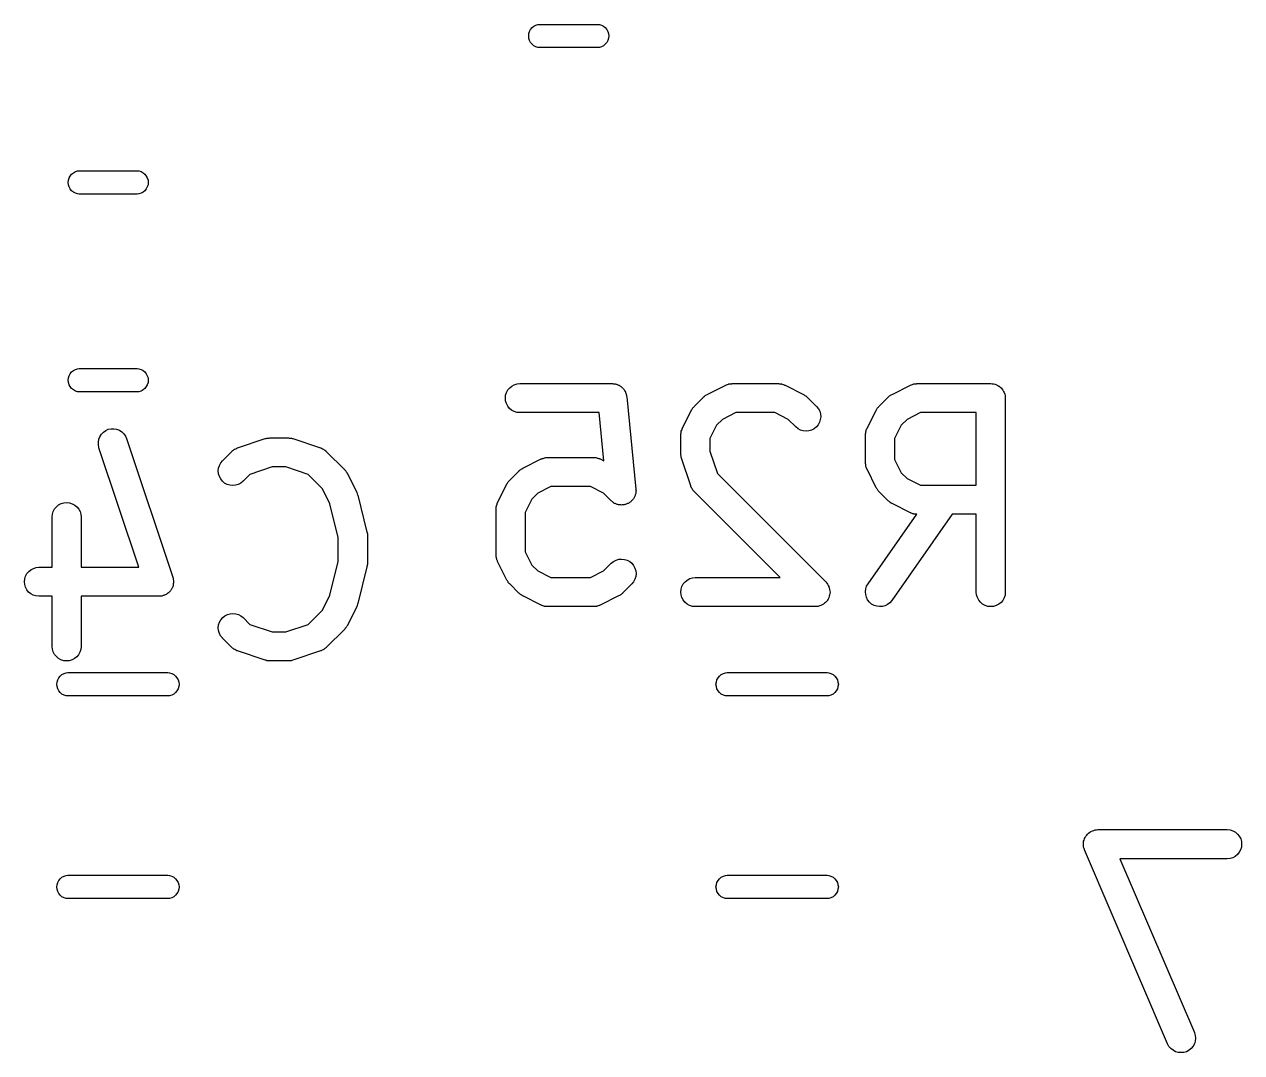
# Model space of a CAD drawing. Extents: x 112.9 to 160.3, y -137 to -94.4.
# Drawn here: x 142.88 to 149.16, y -106.28 to -100.97 of the extents above; entities that cross this region are included whole.
import ezdxf

# ---------------------------------------------------------------- set-up
doc = ezdxf.new("R2010")
doc.units = 0
doc.layers.add('BLACK', color=7, linetype='CONTINUOUS')

msp = doc.modelspace()

# ---------------------------------------------------------------- linework, layer by layer
at = {"layer": 'BLACK', "linetype": 'CONTINUOUS'}
for p, q in [((145.482, -101.023), (145.486, -101.012)), ((145.486, -101.012), (145.491, -101.002)), ((145.491, -101.002), (145.499, -100.992)), ((145.499, -100.992), (145.508, -100.985)), ((145.508, -100.985), (145.518, -100.979)), ((145.518, -100.979), (145.529, -100.976)), ((145.529, -100.976), (145.538, -100.975)), ((145.538, -100.975), (145.837, -100.975)), ((145.837, -100.975), (145.846, -100.976)), ((145.846, -100.976), (145.857, -100.979)), ((145.857, -100.979), (145.867, -100.985)), ((145.867, -100.985), (145.876, -100.992)), ((145.876, -100.992), (145.884, -101.002)), ((145.884, -101.002), (145.889, -101.012)), ((145.889, -101.012), (145.893, -101.023)), ((145.481, -101.035), (145.482, -101.023)), ((145.482, -101.047), (145.481, -101.035)), ((145.486, -101.058), (145.482, -101.047)), ((145.491, -101.068), (145.486, -101.058)), ((145.499, -101.078), (145.491, -101.068)), ((145.884, -101.068), (145.876, -101.078)), ((145.889, -101.058), (145.884, -101.068)), ((145.893, -101.047), (145.889, -101.058)), ((145.893, -101.023), (145.894, -101.035)), ((145.894, -101.035), (145.893, -101.047)), ((145.508, -101.085), (145.499, -101.078)), ((145.518, -101.091), (145.508, -101.085)), ((145.529, -101.094), (145.518, -101.091)), ((145.538, -101.095), (145.529, -101.094)), ((145.837, -101.095), (145.538, -101.095)), ((145.846, -101.094), (145.837, -101.095)), ((145.857, -101.091), (145.846, -101.094)), ((145.867, -101.085), (145.857, -101.091)), ((145.876, -101.078), (145.867, -101.085)), ((143.111, -101.767), (143.116, -101.757)), ((143.116, -101.757), (143.124, -101.747)), ((143.124, -101.747), (143.133, -101.74)), ((143.133, -101.74), (143.143, -101.734)), ((143.143, -101.734), (143.154, -101.731)), ((143.154, -101.731), (143.163, -101.73)), ((143.163, -101.73), (143.462, -101.73)), ((143.462, -101.73), (143.471, -101.731)), ((143.471, -101.731), (143.482, -101.734)), ((143.482, -101.734), (143.492, -101.74)), ((143.492, -101.74), (143.501, -101.747)), ((143.501, -101.747), (143.509, -101.757)), ((143.509, -101.757), (143.514, -101.767)), ((143.106, -101.79), (143.107, -101.778)), ((143.107, -101.802), (143.106, -101.79)), ((143.107, -101.778), (143.111, -101.767)), ((143.111, -101.813), (143.107, -101.802)), ((143.116, -101.823), (143.111, -101.813)), ((143.124, -101.833), (143.116, -101.823)), ((143.509, -101.823), (143.501, -101.833)), ((143.514, -101.813), (143.509, -101.823)), ((143.514, -101.767), (143.518, -101.778)), ((143.518, -101.802), (143.514, -101.813)), ((143.518, -101.778), (143.519, -101.79)), ((143.519, -101.79), (143.518, -101.802)), ((143.133, -101.84), (143.124, -101.833)), ((143.143, -101.846), (143.133, -101.84)), ((143.154, -101.849), (143.143, -101.846)), ((143.163, -101.85), (143.154, -101.849)), ((143.462, -101.85), (143.163, -101.85)), ((143.471, -101.849), (143.462, -101.85)), ((143.482, -101.846), (143.471, -101.849)), ((143.492, -101.84), (143.482, -101.846)), ((143.501, -101.833), (143.492, -101.84)), ((143.116, -102.777), (143.124, -102.767)), ((143.124, -102.767), (143.133, -102.76)), ((143.133, -102.76), (143.143, -102.754)), ((143.143, -102.754), (143.154, -102.751)), ((143.154, -102.751), (143.163, -102.75)), ((143.163, -102.75), (143.462, -102.75)), ((143.462, -102.75), (143.471, -102.751)), ((143.471, -102.751), (143.482, -102.754)), ((143.482, -102.754), (143.492, -102.76)), ((143.492, -102.76), (143.501, -102.767)), ((143.501, -102.767), (143.509, -102.777)), ((143.106, -102.81), (143.107, -102.798)), ((143.107, -102.822), (143.106, -102.81)), ((143.107, -102.798), (143.111, -102.787)), ((143.111, -102.833), (143.107, -102.822)), ((143.111, -102.787), (143.116, -102.777)), ((143.116, -102.843), (143.111, -102.833)), ((143.509, -102.777), (143.514, -102.787)), ((143.514, -102.833), (143.509, -102.843)), ((143.514, -102.787), (143.518, -102.798)), ((143.518, -102.822), (143.514, -102.833)), ((143.518, -102.798), (143.519, -102.81)), ((143.519, -102.81), (143.518, -102.822)), ((145.394, -102.84), (145.407, -102.833)), ((145.407, -102.833), (145.421, -102.829)), ((145.421, -102.829), (145.436, -102.827)), ((145.436, -102.827), (145.912, -102.827)), ((145.912, -102.827), (145.913, -102.827)), ((145.913, -102.827), (145.916, -102.828)), ((145.916, -102.828), (145.92, -102.828)), ((145.92, -102.828), (145.924, -102.829)), ((145.924, -102.829), (145.927, -102.829)), ((145.927, -102.829), (145.931, -102.83)), ((145.931, -102.83), (145.934, -102.831)), ((145.934, -102.831), (145.938, -102.832)), ((145.938, -102.832), (145.941, -102.833)), ((145.941, -102.833), (145.944, -102.835)), ((146.5, -102.834), (146.502, -102.833)), ((146.502, -102.833), (146.507, -102.832)), ((146.507, -102.832), (146.512, -102.83)), ((146.512, -102.83), (146.514, -102.829)), ((146.514, -102.829), (146.516, -102.829)), ((146.516, -102.829), (146.521, -102.828)), ((146.521, -102.828), (146.527, -102.828)), ((146.527, -102.828), (146.529, -102.828)), ((146.529, -102.828), (146.531, -102.827)), ((146.531, -102.827), (146.769, -102.827)), ((146.769, -102.827), (146.77, -102.827)), ((146.77, -102.827), (146.772, -102.828)), ((146.772, -102.828), (146.774, -102.828)), ((146.774, -102.828), (146.78, -102.828)), ((146.78, -102.828), (146.785, -102.829)), ((146.785, -102.829), (146.787, -102.83)), ((146.787, -102.83), (146.789, -102.83)), ((146.789, -102.83), (146.794, -102.832)), ((146.794, -102.832), (146.799, -102.833)), ((146.799, -102.833), (146.801, -102.835)), ((147.453, -102.834), (147.455, -102.833)), ((147.455, -102.833), (147.46, -102.832)), ((147.46, -102.832), (147.464, -102.83)), ((147.464, -102.83), (147.467, -102.829)), ((147.467, -102.829), (147.469, -102.829)), ((147.469, -102.829), (147.474, -102.828)), ((147.474, -102.828), (147.479, -102.828)), ((147.479, -102.828), (147.481, -102.828)), ((147.481, -102.828), (147.483, -102.827)), ((147.483, -102.827), (147.864, -102.827)), ((147.864, -102.827), (147.865, -102.827)), ((147.865, -102.827), (147.865, -102.827)), ((147.865, -102.827), (147.865, -102.827)), ((147.865, -102.827), (147.865, -102.827)), ((147.865, -102.827), (147.872, -102.828)), ((147.872, -102.828), (147.879, -102.829)), ((147.879, -102.829), (147.88, -102.829)), ((147.88, -102.829), (147.88, -102.829)), ((147.88, -102.829), (147.887, -102.831)), ((147.887, -102.831), (147.893, -102.833)), ((147.893, -102.833), (147.894, -102.833)), ((147.894, -102.833), (147.894, -102.833)), ((147.894, -102.833), (147.9, -102.837)), ((143.124, -102.853), (143.116, -102.843)), ((143.133, -102.86), (143.124, -102.853)), ((143.143, -102.866), (143.133, -102.86)), ((143.154, -102.869), (143.143, -102.866)), ((143.163, -102.87), (143.154, -102.869)), ((143.462, -102.87), (143.163, -102.87)), ((143.471, -102.869), (143.462, -102.87)), ((143.482, -102.866), (143.471, -102.869)), ((143.492, -102.86), (143.482, -102.866)), ((143.501, -102.853), (143.492, -102.86)), ((143.509, -102.843), (143.501, -102.853)), ((145.361, -102.902), (145.362, -102.887)), ((145.362, -102.887), (145.367, -102.873)), ((145.367, -102.873), (145.374, -102.86)), ((145.374, -102.86), (145.383, -102.849)), ((145.383, -102.849), (145.394, -102.84)), ((145.944, -102.835), (145.947, -102.836)), ((145.947, -102.836), (145.951, -102.839)), ((145.951, -102.839), (145.954, -102.84)), ((145.954, -102.84), (145.957, -102.843)), ((145.957, -102.843), (145.96, -102.844)), ((145.96, -102.844), (145.962, -102.847)), ((145.962, -102.847), (145.965, -102.85)), ((145.965, -102.85), (145.968, -102.853)), ((145.968, -102.853), (145.97, -102.855)), ((145.97, -102.855), (145.972, -102.858)), ((145.972, -102.858), (145.975, -102.861)), ((145.975, -102.861), (145.976, -102.864)), ((145.976, -102.864), (145.978, -102.867)), ((145.978, -102.867), (145.98, -102.871)), ((145.98, -102.871), (145.981, -102.874)), ((145.981, -102.874), (145.982, -102.877)), ((145.982, -102.877), (145.984, -102.881)), ((145.984, -102.881), (145.984, -102.884)), ((145.984, -102.884), (145.986, -102.888)), ((145.986, -102.888), (145.986, -102.892)), ((145.986, -102.892), (145.987, -102.895)), ((145.987, -102.895), (146.034, -103.371)), ((146.383, -102.896), (146.387, -102.894)), ((146.383, -102.897), (146.383, -102.896)), ((146.387, -102.894), (146.39, -102.891)), ((146.39, -102.891), (146.392, -102.889)), ((146.392, -102.889), (146.395, -102.887)), ((146.395, -102.887), (146.399, -102.885)), ((146.399, -102.885), (146.402, -102.883)), ((146.402, -102.883), (146.497, -102.835)), ((146.497, -102.835), (146.498, -102.835)), ((146.498, -102.835), (146.5, -102.834)), ((146.801, -102.835), (146.803, -102.835)), ((146.803, -102.835), (146.898, -102.883)), ((146.898, -102.883), (146.899, -102.883)), ((146.899, -102.883), (146.902, -102.886)), ((146.902, -102.886), (146.906, -102.888)), ((146.906, -102.888), (146.908, -102.89)), ((146.908, -102.89), (146.911, -102.891)), ((146.911, -102.891), (146.914, -102.894)), ((146.914, -102.894), (146.917, -102.897)), ((147.335, -102.897), (147.336, -102.896)), ((147.336, -102.896), (147.339, -102.894)), ((147.339, -102.894), (147.342, -102.891)), ((147.342, -102.891), (147.345, -102.889)), ((147.345, -102.889), (147.347, -102.887)), ((147.347, -102.887), (147.351, -102.885)), ((147.351, -102.885), (147.355, -102.883)), ((147.355, -102.883), (147.45, -102.835)), ((147.45, -102.835), (147.451, -102.835)), ((147.451, -102.835), (147.453, -102.834)), ((147.9, -102.837), (147.906, -102.84)), ((147.906, -102.84), (147.906, -102.84)), ((147.906, -102.84), (147.907, -102.84)), ((147.907, -102.84), (147.912, -102.845)), ((147.912, -102.845), (147.918, -102.85)), ((147.918, -102.85), (147.918, -102.85)), ((147.918, -102.85), (147.918, -102.85)), ((147.918, -102.85), (147.922, -102.855)), ((147.922, -102.855), (147.927, -102.861)), ((147.927, -102.861), (147.927, -102.861)), ((147.927, -102.861), (147.927, -102.861)), ((147.927, -102.861), (147.93, -102.868)), ((147.93, -102.868), (147.934, -102.874)), ((147.934, -102.874), (147.934, -102.874)), ((147.934, -102.874), (147.934, -102.874)), ((147.934, -102.874), (147.936, -102.881)), ((147.936, -102.881), (147.938, -102.888)), ((147.938, -102.888), (147.938, -102.888)), ((147.938, -102.888), (147.938, -102.888)), ((147.938, -102.888), (147.939, -102.895)), ((147.939, -102.895), (147.939, -102.902)), ((145.362, -102.916), (145.361, -102.902)), ((145.366, -102.93), (145.362, -102.916)), ((145.373, -102.943), (145.366, -102.93)), ((145.382, -102.955), (145.373, -102.943)), ((145.393, -102.964), (145.382, -102.955)), ((146.324, -102.96), (146.326, -102.956)), ((146.326, -102.956), (146.328, -102.953)), ((146.328, -102.953), (146.329, -102.951)), ((146.329, -102.951), (146.332, -102.948)), ((146.332, -102.948), (146.335, -102.945)), ((146.335, -102.945), (146.383, -102.897)), ((146.917, -102.897), (146.965, -102.945)), ((146.965, -102.945), (146.966, -102.945)), ((146.966, -102.945), (146.975, -102.957)), ((146.975, -102.957), (146.982, -102.97)), ((147.276, -102.96), (147.278, -102.956)), ((147.278, -102.956), (147.28, -102.953)), ((147.28, -102.953), (147.282, -102.951)), ((147.282, -102.951), (147.285, -102.948)), ((147.285, -102.948), (147.287, -102.945)), ((147.287, -102.945), (147.335, -102.897)), ((147.939, -102.902), (147.939, -103.902)), ((145.406, -102.971), (145.393, -102.964)), ((145.42, -102.976), (145.406, -102.971)), ((145.435, -102.977), (145.42, -102.976)), ((145.436, -102.977), (145.435, -102.977)), ((145.844, -102.977), (145.436, -102.977)), ((145.869, -103.226), (145.844, -102.977)), ((146.273, -103.059), (146.321, -102.964)), ((146.321, -102.963), (146.324, -102.96)), ((146.321, -102.964), (146.321, -102.963)), ((146.48, -103.012), (146.45, -103.042)), ((146.549, -102.977), (146.48, -103.012)), ((146.751, -102.977), (146.549, -102.977)), ((146.82, -103.012), (146.751, -102.977)), ((146.859, -103.051), (146.82, -103.012)), ((146.985, -103.013), (146.981, -103.027)), ((146.982, -102.97), (146.986, -102.984)), ((146.987, -102.998), (146.985, -103.013)), ((146.986, -102.984), (146.987, -102.998)), ((147.226, -103.059), (147.273, -102.964)), ((147.273, -102.964), (147.274, -102.963)), ((147.274, -102.963), (147.276, -102.96)), ((147.433, -103.012), (147.402, -103.042)), ((147.501, -102.977), (147.433, -103.012)), ((147.789, -102.977), (147.501, -102.977)), ((147.789, -103.351), (147.789, -102.977)), ((143.278, -103.088), (143.288, -103.078)), ((143.288, -103.078), (143.3, -103.069)), ((143.3, -103.069), (143.313, -103.063)), ((143.313, -103.063), (143.327, -103.06)), ((143.327, -103.06), (143.342, -103.06)), ((143.342, -103.06), (143.356, -103.063)), ((143.356, -103.063), (143.37, -103.068)), ((143.37, -103.068), (143.382, -103.076)), ((143.382, -103.076), (143.393, -103.086)), ((146.266, -103.087), (146.267, -103.082)), ((146.267, -103.077), (146.268, -103.075)), ((146.267, -103.082), (146.267, -103.077)), ((146.268, -103.073), (146.27, -103.068)), ((146.268, -103.075), (146.268, -103.073)), ((146.27, -103.068), (146.272, -103.063)), ((146.272, -103.063), (146.273, -103.061)), ((146.273, -103.061), (146.273, -103.059)), ((146.45, -103.042), (146.415, -103.111)), ((146.87, -103.06), (146.859, -103.051)), ((146.883, -103.067), (146.87, -103.06)), ((146.897, -103.071), (146.883, -103.067)), ((146.912, -103.073), (146.897, -103.071)), ((146.926, -103.071), (146.912, -103.073)), ((146.94, -103.067), (146.926, -103.071)), ((146.953, -103.06), (146.94, -103.067)), ((146.965, -103.051), (146.953, -103.06)), ((146.974, -103.04), (146.965, -103.051)), ((146.981, -103.027), (146.974, -103.04)), ((147.218, -103.087), (147.219, -103.082)), ((147.219, -103.077), (147.22, -103.075)), ((147.219, -103.082), (147.219, -103.077)), ((147.22, -103.075), (147.221, -103.073)), ((147.221, -103.073), (147.222, -103.068)), ((147.222, -103.068), (147.224, -103.063)), ((147.224, -103.063), (147.225, -103.061)), ((147.225, -103.061), (147.226, -103.059)), ((147.402, -103.042), (147.368, -103.111)), ((143.262, -103.129), (143.264, -103.114)), ((143.262, -103.143), (143.262, -103.129)), ((143.265, -103.157), (143.262, -103.143)), ((143.264, -103.114), (143.27, -103.101)), ((143.27, -103.101), (143.278, -103.088)), ((143.393, -103.086), (143.401, -103.098)), ((143.401, -103.098), (143.407, -103.111)), ((143.407, -103.111), (143.646, -103.825)), ((143.979, -103.159), (144.122, -103.111)), ((144.122, -103.111), (144.123, -103.111)), ((144.123, -103.111), (144.127, -103.11)), ((144.127, -103.11), (144.131, -103.109)), ((144.131, -103.109), (144.134, -103.109)), ((144.134, -103.109), (144.137, -103.108)), ((144.137, -103.108), (144.142, -103.108)), ((144.142, -103.108), (144.146, -103.107)), ((144.146, -103.107), (144.241, -103.107)), ((144.241, -103.107), (144.242, -103.107)), ((144.242, -103.107), (144.246, -103.108)), ((144.246, -103.108), (144.251, -103.108)), ((144.251, -103.108), (144.254, -103.109)), ((144.254, -103.109), (144.257, -103.109)), ((144.257, -103.109), (144.261, -103.11)), ((144.261, -103.11), (144.265, -103.111)), ((144.265, -103.111), (144.408, -103.159)), ((146.265, -103.092), (146.266, -103.09)), ((146.265, -103.093), (146.265, -103.092)), ((146.265, -103.188), (146.265, -103.093)), ((146.266, -103.09), (146.266, -103.087)), ((146.415, -103.111), (146.415, -103.176)), ((147.218, -103.09), (147.218, -103.087)), ((147.218, -103.092), (147.218, -103.09)), ((147.218, -103.093), (147.218, -103.092)), ((147.218, -103.236), (147.218, -103.093)), ((147.368, -103.111), (147.368, -103.218)), ((143.265, -103.158), (143.265, -103.157)), ((143.47, -103.774), (143.265, -103.158)), ((143.902, -103.225), (143.95, -103.177)), ((143.95, -103.177), (143.951, -103.176)), ((143.951, -103.176), (143.952, -103.175)), ((143.952, -103.175), (143.954, -103.173)), ((143.954, -103.173), (143.958, -103.17)), ((143.958, -103.17), (143.962, -103.167)), ((143.962, -103.167), (143.964, -103.166)), ((143.964, -103.166), (143.966, -103.165)), ((143.966, -103.165), (143.971, -103.163)), ((143.971, -103.163), (143.975, -103.16)), ((143.975, -103.16), (143.977, -103.16)), ((143.977, -103.16), (143.979, -103.159)), ((144.408, -103.159), (144.409, -103.159)), ((144.409, -103.159), (144.411, -103.16)), ((144.411, -103.16), (144.413, -103.161)), ((144.413, -103.161), (144.417, -103.163)), ((144.417, -103.163), (144.422, -103.165)), ((144.422, -103.165), (144.424, -103.167)), ((144.424, -103.167), (144.426, -103.168)), ((144.426, -103.168), (144.43, -103.171)), ((144.43, -103.171), (144.434, -103.174)), ((144.434, -103.174), (144.435, -103.176)), ((144.435, -103.176), (144.437, -103.177)), ((144.437, -103.177), (144.532, -103.272)), ((145.56, -103.211), (145.562, -103.21)), ((145.562, -103.21), (145.564, -103.21)), ((145.564, -103.21), (145.569, -103.209)), ((145.569, -103.209), (145.574, -103.208)), ((145.574, -103.208), (145.576, -103.209)), ((145.576, -103.209), (145.579, -103.208)), ((145.579, -103.208), (145.817, -103.208)), ((145.817, -103.208), (145.818, -103.208)), ((145.818, -103.208), (145.82, -103.209)), ((145.82, -103.209), (145.822, -103.209)), ((145.822, -103.209), (145.827, -103.209)), ((145.827, -103.209), (145.832, -103.21)), ((145.832, -103.21), (145.834, -103.211)), ((146.266, -103.192), (146.265, -103.188)), ((146.266, -103.197), (146.266, -103.192)), ((146.267, -103.2), (146.266, -103.197)), ((146.267, -103.203), (146.267, -103.2)), ((146.268, -103.207), (146.267, -103.203)), ((146.269, -103.211), (146.268, -103.207)), ((146.415, -103.176), (146.454, -103.29)), ((143.88, -103.277), (143.882, -103.263)), ((143.882, -103.263), (143.886, -103.249)), ((143.886, -103.249), (143.893, -103.236)), ((143.893, -103.236), (143.902, -103.225)), ((144.158, -103.257), (144.043, -103.296)), ((144.229, -103.257), (144.158, -103.257)), ((144.343, -103.296), (144.229, -103.257)), ((144.532, -103.272), (144.533, -103.273)), ((144.533, -103.273), (144.536, -103.276)), ((145.434, -103.275), (145.437, -103.272)), ((145.437, -103.272), (145.44, -103.27)), ((145.44, -103.27), (145.442, -103.268)), ((145.442, -103.268), (145.446, -103.266)), ((145.446, -103.266), (145.45, -103.264)), ((145.45, -103.264), (145.545, -103.216)), ((145.545, -103.216), (145.546, -103.216)), ((145.546, -103.216), (145.548, -103.215)), ((145.548, -103.215), (145.55, -103.214)), ((145.55, -103.214), (145.555, -103.213)), ((145.555, -103.213), (145.56, -103.211)), ((145.834, -103.211), (145.837, -103.211)), ((145.837, -103.211), (145.841, -103.213)), ((145.841, -103.213), (145.846, -103.214)), ((145.846, -103.214), (145.848, -103.215)), ((145.848, -103.215), (145.85, -103.216)), ((145.85, -103.216), (145.869, -103.226)), ((146.269, -103.212), (146.269, -103.211)), ((146.317, -103.355), (146.269, -103.212)), ((147.218, -103.238), (147.218, -103.236)), ((147.218, -103.24), (147.218, -103.238)), ((147.219, -103.245), (147.218, -103.24)), ((147.219, -103.25), (147.219, -103.245)), ((147.22, -103.252), (147.219, -103.25)), ((147.22, -103.255), (147.22, -103.252)), ((147.222, -103.259), (147.22, -103.255)), ((147.224, -103.264), (147.222, -103.259)), ((147.225, -103.266), (147.224, -103.264)), ((147.225, -103.268), (147.225, -103.266)), ((147.226, -103.269), (147.225, -103.268)), ((147.273, -103.364), (147.226, -103.269)), ((147.368, -103.218), (147.402, -103.287)), ((143.882, -103.292), (143.88, -103.277)), ((143.886, -103.306), (143.882, -103.292)), ((143.893, -103.319), (143.886, -103.306)), ((143.902, -103.33), (143.893, -103.319)), ((143.913, -103.34), (143.902, -103.33)), ((144.008, -103.331), (143.996, -103.341)), ((144.043, -103.296), (144.008, -103.331)), ((144.008, -103.331), (144.008, -103.331)), ((144.418, -103.37), (144.343, -103.296)), ((144.536, -103.276), (144.538, -103.279)), ((144.538, -103.279), (144.54, -103.282)), ((144.54, -103.282), (144.542, -103.284)), ((144.542, -103.284), (144.544, -103.288)), ((144.544, -103.288), (144.546, -103.292)), ((144.546, -103.292), (144.594, -103.387)), ((145.373, -103.337), (145.375, -103.334)), ((145.375, -103.334), (145.377, -103.332)), ((145.377, -103.332), (145.38, -103.329)), ((145.38, -103.329), (145.383, -103.326)), ((145.383, -103.326), (145.43, -103.278)), ((145.43, -103.278), (145.431, -103.277)), ((145.431, -103.277), (145.434, -103.275)), ((146.454, -103.29), (147.013, -103.849)), ((147.402, -103.287), (147.433, -103.317)), ((147.433, -103.317), (147.501, -103.351)), ((143.926, -103.347), (143.913, -103.34)), ((143.94, -103.351), (143.926, -103.347)), ((143.955, -103.353), (143.94, -103.351)), ((143.969, -103.351), (143.955, -103.353)), ((143.983, -103.347), (143.969, -103.351)), ((143.996, -103.341), (143.983, -103.347)), ((144.456, -103.447), (144.418, -103.37)), ((144.594, -103.387), (144.594, -103.388)), ((144.594, -103.388), (144.594, -103.388)), ((144.594, -103.388), (144.595, -103.388)), ((144.595, -103.388), (144.597, -103.395)), ((144.597, -103.395), (144.599, -103.402)), ((145.321, -103.44), (145.369, -103.345)), ((145.369, -103.344), (145.371, -103.341)), ((145.369, -103.345), (145.369, -103.344)), ((145.371, -103.341), (145.373, -103.337)), ((145.528, -103.393), (145.497, -103.423)), ((145.596, -103.358), (145.528, -103.393)), ((145.799, -103.358), (145.596, -103.358)), ((145.867, -103.393), (145.799, -103.358)), ((145.906, -103.432), (145.867, -103.393)), ((146.032, -103.397), (146.031, -103.401)), ((146.033, -103.394), (146.032, -103.397)), ((146.034, -103.387), (146.033, -103.39)), ((146.033, -103.39), (146.033, -103.394)), ((146.034, -103.371), (146.034, -103.372)), ((146.034, -103.372), (146.034, -103.376)), ((146.034, -103.376), (146.035, -103.379)), ((146.035, -103.379), (146.034, -103.383)), ((146.034, -103.383), (146.034, -103.387)), ((146.318, -103.357), (146.317, -103.355)), ((146.318, -103.359), (146.318, -103.357)), ((146.321, -103.363), (146.318, -103.359)), ((146.323, -103.368), (146.321, -103.363)), ((146.324, -103.37), (146.323, -103.368)), ((146.325, -103.372), (146.324, -103.37)), ((146.328, -103.376), (146.325, -103.372)), ((146.331, -103.38), (146.328, -103.376)), ((146.333, -103.382), (146.331, -103.38)), ((146.334, -103.383), (146.333, -103.382)), ((146.335, -103.384), (146.334, -103.383)), ((146.778, -103.827), (146.335, -103.384)), ((147.276, -103.368), (147.273, -103.364)), ((147.278, -103.372), (147.276, -103.368)), ((147.28, -103.374), (147.278, -103.372)), ((147.281, -103.377), (147.28, -103.374)), ((147.284, -103.38), (147.281, -103.377)), ((147.287, -103.383), (147.284, -103.38)), ((147.287, -103.384), (147.287, -103.383)), ((147.335, -103.432), (147.287, -103.384)), ((147.501, -103.351), (147.789, -103.351)), ((143.046, -103.462), (143.057, -103.453)), ((143.057, -103.453), (143.07, -103.446)), ((143.07, -103.446), (143.084, -103.442)), ((143.084, -103.442), (143.099, -103.441)), ((143.099, -103.441), (143.113, -103.442)), ((143.113, -103.442), (143.127, -103.447)), ((143.127, -103.447), (143.14, -103.454)), ((143.14, -103.454), (143.151, -103.463)), ((144.499, -103.62), (144.456, -103.447)), ((144.599, -103.402), (144.599, -103.402)), ((144.599, -103.402), (144.6, -103.402)), ((144.6, -103.402), (144.647, -103.593)), ((145.314, -103.463), (145.315, -103.458)), ((145.315, -103.456), (145.316, -103.454)), ((145.315, -103.458), (145.315, -103.456)), ((145.316, -103.454), (145.318, -103.449)), ((145.318, -103.449), (145.319, -103.444)), ((145.319, -103.444), (145.32, -103.442)), ((145.32, -103.442), (145.321, -103.44)), ((145.497, -103.423), (145.463, -103.492)), ((145.909, -103.434), (145.906, -103.432)), ((145.912, -103.436), (145.909, -103.434)), ((145.915, -103.439), (145.912, -103.436)), ((145.918, -103.441), (145.915, -103.439)), ((145.921, -103.443), (145.918, -103.441)), ((145.924, -103.445), (145.921, -103.443)), ((145.927, -103.446), (145.924, -103.445)), ((145.931, -103.448), (145.927, -103.446)), ((145.934, -103.449), (145.931, -103.448)), ((145.937, -103.45), (145.934, -103.449)), ((145.941, -103.451), (145.937, -103.45)), ((145.945, -103.452), (145.941, -103.451)), ((145.948, -103.452), (145.945, -103.452)), ((145.952, -103.453), (145.948, -103.452)), ((145.956, -103.453), (145.952, -103.453)), ((145.959, -103.454), (145.956, -103.453)), ((145.963, -103.453), (145.959, -103.454)), ((145.966, -103.453), (145.963, -103.453)), ((145.97, -103.453), (145.966, -103.453)), ((145.974, -103.452), (145.97, -103.453)), ((145.977, -103.451), (145.974, -103.452)), ((145.981, -103.45), (145.977, -103.451)), ((145.984, -103.449), (145.981, -103.45)), ((145.988, -103.448), (145.984, -103.449)), ((145.991, -103.446), (145.988, -103.448)), ((145.994, -103.445), (145.991, -103.446)), ((145.998, -103.443), (145.994, -103.445)), ((146.001, -103.441), (145.998, -103.443)), ((146.004, -103.439), (146.001, -103.441)), ((146.007, -103.437), (146.004, -103.439)), ((146.009, -103.434), (146.007, -103.437)), ((146.012, -103.432), (146.009, -103.434)), ((146.014, -103.429), (146.012, -103.432)), ((146.017, -103.427), (146.014, -103.429)), ((146.019, -103.424), (146.017, -103.427)), ((146.022, -103.421), (146.019, -103.424)), ((146.023, -103.418), (146.022, -103.421)), ((146.025, -103.415), (146.023, -103.418)), ((146.027, -103.411), (146.025, -103.415)), ((146.029, -103.408), (146.027, -103.411)), ((146.03, -103.404), (146.029, -103.408)), ((146.031, -103.401), (146.03, -103.404)), ((147.338, -103.434), (147.335, -103.432)), ((147.341, -103.437), (147.338, -103.434)), ((147.344, -103.439), (147.341, -103.437)), ((147.346, -103.441), (147.344, -103.439)), ((147.35, -103.443), (147.346, -103.441)), ((147.354, -103.445), (147.35, -103.443)), ((147.355, -103.446), (147.354, -103.445)), ((147.45, -103.493), (147.355, -103.446)), ((143.023, -103.515), (143.025, -103.5)), ((143.023, -103.516), (143.023, -103.515)), ((143.023, -103.774), (143.023, -103.516)), ((143.025, -103.5), (143.029, -103.486)), ((143.029, -103.486), (143.036, -103.473)), ((143.036, -103.473), (143.046, -103.462)), ((143.151, -103.463), (143.161, -103.474)), ((143.161, -103.474), (143.168, -103.487)), ((143.168, -103.487), (143.172, -103.501)), ((143.172, -103.501), (143.173, -103.516)), ((143.173, -103.516), (143.173, -103.774)), ((145.313, -103.468), (145.314, -103.463)), ((145.313, -103.471), (145.313, -103.468)), ((145.313, -103.473), (145.313, -103.471)), ((145.313, -103.474), (145.313, -103.473)), ((145.313, -103.712), (145.313, -103.474)), ((145.463, -103.492), (145.463, -103.694)), ((147.231, -103.859), (147.482, -103.501)), ((147.665, -103.501), (147.354, -103.945)), ((147.452, -103.494), (147.45, -103.493)), ((147.454, -103.495), (147.452, -103.494)), ((147.459, -103.497), (147.454, -103.495)), ((147.463, -103.499), (147.459, -103.497)), ((147.466, -103.499), (147.463, -103.499)), ((147.468, -103.5), (147.466, -103.499)), ((147.473, -103.5), (147.468, -103.5)), ((147.478, -103.501), (147.473, -103.5)), ((147.48, -103.501), (147.478, -103.501)), ((147.482, -103.501), (147.48, -103.501)), ((147.789, -103.501), (147.665, -103.501)), ((147.789, -103.902), (147.789, -103.501)), ((144.499, -103.745), (144.499, -103.62)), ((144.647, -103.593), (144.647, -103.594)), ((144.647, -103.594), (144.648, -103.595)), ((144.648, -103.595), (144.648, -103.596)), ((144.648, -103.596), (144.649, -103.602)), ((144.649, -103.602), (144.649, -103.608)), ((144.649, -103.608), (144.649, -103.61)), ((144.649, -103.61), (144.649, -103.611)), ((144.649, -103.611), (144.649, -103.754)), ((145.313, -103.714), (145.313, -103.712)), ((145.463, -103.694), (145.497, -103.763)), ((142.927, -103.78), (142.941, -103.775)), ((142.941, -103.775), (142.955, -103.774)), ((142.955, -103.774), (143.023, -103.774)), ((143.173, -103.774), (143.47, -103.774)), ((144.456, -103.918), (144.499, -103.745)), ((144.647, -103.772), (144.6, -103.962)), ((144.648, -103.769), (144.647, -103.771)), ((144.647, -103.771), (144.647, -103.772)), ((144.649, -103.758), (144.648, -103.763)), ((144.648, -103.763), (144.648, -103.769)), ((144.649, -103.754), (144.649, -103.755)), ((144.649, -103.755), (144.649, -103.756)), ((144.649, -103.756), (144.649, -103.758)), ((145.313, -103.716), (145.313, -103.714)), ((145.314, -103.721), (145.313, -103.716)), ((145.315, -103.726), (145.314, -103.721)), ((145.315, -103.729), (145.315, -103.726)), ((145.316, -103.731), (145.315, -103.729)), ((145.317, -103.736), (145.316, -103.731)), ((145.319, -103.74), (145.317, -103.736)), ((145.32, -103.742), (145.319, -103.74)), ((145.321, -103.745), (145.32, -103.742)), ((145.369, -103.841), (145.321, -103.745)), ((145.321, -103.745), (145.321, -103.745)), ((145.497, -103.763), (145.528, -103.793)), ((145.867, -103.793), (145.906, -103.754)), ((145.906, -103.754), (145.907, -103.753)), ((145.907, -103.753), (145.919, -103.744)), ((145.919, -103.744), (145.932, -103.738)), ((145.932, -103.738), (145.946, -103.733)), ((145.946, -103.733), (145.96, -103.732)), ((145.96, -103.732), (145.975, -103.734)), ((145.975, -103.734), (145.989, -103.738)), ((145.989, -103.738), (146.002, -103.745)), ((146.002, -103.745), (146.013, -103.754)), ((146.013, -103.754), (146.022, -103.766)), ((146.022, -103.766), (146.029, -103.779)), ((142.88, -103.849), (142.882, -103.834)), ((142.882, -103.834), (142.886, -103.82)), ((142.886, -103.82), (142.893, -103.807)), ((142.893, -103.807), (142.903, -103.796)), ((142.903, -103.796), (142.914, -103.787)), ((142.914, -103.787), (142.927, -103.78)), ((143.646, -103.825), (143.646, -103.826)), ((143.646, -103.826), (143.647, -103.831)), ((143.647, -103.831), (143.648, -103.835)), ((143.648, -103.835), (143.648, -103.838)), ((143.648, -103.838), (143.649, -103.841)), ((145.528, -103.793), (145.596, -103.827)), ((145.596, -103.827), (145.799, -103.827)), ((145.799, -103.827), (145.867, -103.793)), ((146.029, -103.836), (146.022, -103.849)), ((146.029, -103.779), (146.033, -103.793)), ((146.033, -103.822), (146.029, -103.836)), ((146.033, -103.793), (146.035, -103.807)), ((146.035, -103.807), (146.033, -103.822)), ((146.299, -103.84), (146.312, -103.833)), ((146.312, -103.833), (146.326, -103.829)), ((146.326, -103.829), (146.34, -103.827)), ((146.34, -103.827), (146.778, -103.827)), ((142.882, -103.863), (142.88, -103.849)), ((142.886, -103.877), (142.882, -103.863)), ((142.893, -103.89), (142.886, -103.877)), ((142.902, -103.902), (142.893, -103.89)), ((143.63, -103.899), (143.627, -103.902)), ((143.633, -103.896), (143.63, -103.899)), ((143.635, -103.893), (143.633, -103.896)), ((143.637, -103.891), (143.635, -103.893)), ((143.639, -103.887), (143.637, -103.891)), ((143.641, -103.883), (143.639, -103.887)), ((143.642, -103.881), (143.641, -103.883)), ((143.644, -103.878), (143.642, -103.881)), ((143.645, -103.874), (143.644, -103.878)), ((143.647, -103.87), (143.645, -103.874)), ((143.648, -103.864), (143.647, -103.867)), ((143.647, -103.867), (143.647, -103.87)), ((143.649, -103.855), (143.648, -103.86)), ((143.648, -103.86), (143.648, -103.864)), ((143.649, -103.841), (143.649, -103.845)), ((143.649, -103.845), (143.649, -103.85)), ((143.649, -103.85), (143.649, -103.852)), ((143.649, -103.852), (143.649, -103.855)), ((145.371, -103.844), (145.369, -103.841)), ((145.373, -103.848), (145.371, -103.844)), ((145.375, -103.85), (145.373, -103.848)), ((145.376, -103.853), (145.375, -103.85)), ((145.379, -103.856), (145.376, -103.853)), ((145.382, -103.859), (145.379, -103.856)), ((145.383, -103.86), (145.382, -103.859)), ((145.43, -103.908), (145.383, -103.86)), ((146.013, -103.86), (145.965, -103.908)), ((146.022, -103.849), (146.013, -103.86)), ((146.265, -103.902), (146.267, -103.887)), ((146.267, -103.887), (146.271, -103.873)), ((146.271, -103.873), (146.278, -103.86)), ((146.278, -103.86), (146.288, -103.849)), ((146.288, -103.849), (146.299, -103.84)), ((147.013, -103.849), (147.013, -103.85)), ((147.013, -103.85), (147.013, -103.85)), ((147.013, -103.85), (147.013, -103.85)), ((147.013, -103.85), (147.013, -103.85)), ((147.013, -103.85), (147.018, -103.856)), ((147.018, -103.856), (147.022, -103.861)), ((147.022, -103.861), (147.022, -103.861)), ((147.022, -103.861), (147.022, -103.862)), ((147.022, -103.862), (147.026, -103.868)), ((147.026, -103.868), (147.029, -103.874)), ((147.029, -103.874), (147.029, -103.874)), ((147.029, -103.874), (147.029, -103.875)), ((147.029, -103.875), (147.031, -103.881)), ((147.031, -103.881), (147.033, -103.888)), ((147.033, -103.888), (147.033, -103.888)), ((147.033, -103.888), (147.033, -103.889)), ((147.033, -103.889), (147.034, -103.896)), ((147.034, -103.896), (147.035, -103.903)), ((147.218, -103.901), (147.22, -103.886)), ((147.22, -103.886), (147.224, -103.872)), ((147.224, -103.872), (147.231, -103.859)), ((142.913, -103.911), (142.902, -103.902)), ((142.926, -103.918), (142.913, -103.911)), ((142.94, -103.922), (142.926, -103.918)), ((142.954, -103.924), (142.94, -103.922)), ((142.955, -103.924), (142.954, -103.924)), ((143.023, -103.924), (142.955, -103.924)), ((143.023, -104.182), (143.023, -103.924)), ((143.574, -103.924), (143.173, -103.924)), ((143.173, -103.924), (143.173, -104.182)), ((143.579, -103.924), (143.574, -103.924)), ((143.583, -103.924), (143.579, -103.924)), ((143.586, -103.923), (143.583, -103.924)), ((143.589, -103.923), (143.586, -103.923)), ((143.593, -103.921), (143.589, -103.923)), ((143.598, -103.92), (143.593, -103.921)), ((143.6, -103.919), (143.598, -103.92)), ((143.603, -103.918), (143.6, -103.919)), ((143.607, -103.916), (143.603, -103.918)), ((143.611, -103.914), (143.607, -103.916)), ((143.613, -103.913), (143.611, -103.914)), ((143.616, -103.912), (143.613, -103.913)), ((143.619, -103.909), (143.616, -103.912)), ((143.623, -103.906), (143.619, -103.909)), ((143.625, -103.904), (143.623, -103.906)), ((143.627, -103.902), (143.625, -103.904)), ((144.418, -103.995), (144.456, -103.918)), ((144.6, -103.962), (144.599, -103.963)), ((144.599, -103.963), (144.599, -103.964)), ((145.434, -103.91), (145.43, -103.908)), ((145.437, -103.913), (145.434, -103.91)), ((145.439, -103.915), (145.437, -103.913)), ((145.442, -103.917), (145.439, -103.915)), ((145.445, -103.919), (145.442, -103.917)), ((145.449, -103.921), (145.445, -103.919)), ((145.45, -103.922), (145.449, -103.921)), ((145.545, -103.969), (145.45, -103.922)), ((145.945, -103.922), (145.85, -103.969)), ((145.949, -103.92), (145.945, -103.922)), ((145.953, -103.918), (145.949, -103.92)), ((145.955, -103.916), (145.953, -103.918)), ((145.958, -103.914), (145.955, -103.916)), ((145.961, -103.911), (145.958, -103.914)), ((145.964, -103.909), (145.961, -103.911)), ((145.965, -103.908), (145.964, -103.909)), ((146.267, -103.916), (146.265, -103.902)), ((146.271, -103.93), (146.267, -103.916)), ((146.278, -103.943), (146.271, -103.93)), ((146.287, -103.955), (146.278, -103.943)), ((146.298, -103.964), (146.287, -103.955)), ((147.007, -103.96), (147.001, -103.965)), ((147.012, -103.956), (147.007, -103.96)), ((147.017, -103.95), (147.012, -103.956)), ((147.012, -103.956), (147.012, -103.956)), ((147.012, -103.956), (147.012, -103.956)), ((147.022, -103.945), (147.017, -103.95)), ((147.025, -103.938), (147.022, -103.944)), ((147.022, -103.944), (147.022, -103.944)), ((147.022, -103.944), (147.022, -103.945)), ((147.029, -103.932), (147.025, -103.938)), ((147.031, -103.924), (147.029, -103.931)), ((147.029, -103.931), (147.029, -103.932)), ((147.029, -103.932), (147.029, -103.932)), ((147.033, -103.918), (147.031, -103.924)), ((147.034, -103.91), (147.033, -103.917)), ((147.033, -103.917), (147.033, -103.918)), ((147.033, -103.918), (147.033, -103.918)), ((147.035, -103.903), (147.034, -103.91)), ((147.035, -103.903), (147.035, -103.903)), ((147.035, -103.903), (147.035, -103.903)), ((147.219, -103.915), (147.218, -103.901)), ((147.223, -103.929), (147.219, -103.915)), ((147.229, -103.942), (147.223, -103.929)), ((147.238, -103.954), (147.229, -103.942)), ((147.249, -103.964), (147.238, -103.954)), ((147.344, -103.957), (147.332, -103.966)), ((147.354, -103.946), (147.344, -103.957)), ((147.354, -103.945), (147.354, -103.946)), ((147.791, -103.917), (147.789, -103.902)), ((147.795, -103.931), (147.791, -103.917)), ((147.802, -103.944), (147.795, -103.931)), ((147.811, -103.955), (147.802, -103.944)), ((147.822, -103.965), (147.811, -103.955)), ((147.917, -103.956), (147.905, -103.965)), ((147.926, -103.945), (147.917, -103.956)), ((147.933, -103.932), (147.926, -103.945)), ((147.938, -103.918), (147.933, -103.932)), ((147.939, -103.903), (147.938, -103.918)), ((147.939, -103.902), (147.939, -103.903)), ((143.903, -104.034), (143.914, -104.025)), ((143.914, -104.025), (143.927, -104.018)), ((143.927, -104.018), (143.941, -104.014)), ((143.941, -104.014), (143.956, -104.012)), ((143.956, -104.012), (143.97, -104.014)), ((143.97, -104.014), (143.984, -104.018)), ((143.984, -104.018), (143.997, -104.025)), ((143.997, -104.025), (144.008, -104.034)), ((144.343, -104.069), (144.418, -103.995)), ((144.594, -103.978), (144.546, -104.073)), ((144.597, -103.971), (144.594, -103.977)), ((144.594, -103.977), (144.594, -103.978)), ((144.594, -103.978), (144.594, -103.978)), ((144.599, -103.964), (144.597, -103.971)), ((144.599, -103.964), (144.599, -103.964)), ((145.547, -103.97), (145.545, -103.969)), ((145.549, -103.971), (145.547, -103.97)), ((145.554, -103.973), (145.549, -103.971)), ((145.559, -103.975), (145.554, -103.973)), ((145.561, -103.975), (145.559, -103.975)), ((145.563, -103.976), (145.561, -103.975)), ((145.568, -103.976), (145.563, -103.976)), ((145.573, -103.977), (145.568, -103.976)), ((145.575, -103.977), (145.573, -103.977)), ((145.578, -103.977), (145.575, -103.977)), ((145.579, -103.977), (145.578, -103.977)), ((145.817, -103.977), (145.579, -103.977)), ((145.819, -103.977), (145.817, -103.977)), ((145.821, -103.977), (145.819, -103.977)), ((145.826, -103.976), (145.821, -103.977)), ((145.831, -103.976), (145.826, -103.976)), ((145.833, -103.975), (145.831, -103.976)), ((145.836, -103.975), (145.833, -103.975)), ((145.84, -103.973), (145.836, -103.975)), ((145.845, -103.972), (145.84, -103.973)), ((145.847, -103.971), (145.845, -103.972)), ((145.849, -103.97), (145.847, -103.971)), ((145.85, -103.969), (145.849, -103.97)), ((146.311, -103.971), (146.298, -103.964)), ((146.325, -103.976), (146.311, -103.971)), ((146.339, -103.977), (146.325, -103.976)), ((146.34, -103.977), (146.339, -103.977)), ((146.96, -103.977), (146.34, -103.977)), ((146.967, -103.977), (146.96, -103.977)), ((146.974, -103.976), (146.967, -103.977)), ((146.981, -103.974), (146.974, -103.976)), ((146.974, -103.976), (146.974, -103.976)), ((146.974, -103.976), (146.974, -103.976)), ((146.988, -103.972), (146.981, -103.974)), ((146.994, -103.968), (146.988, -103.972)), ((146.988, -103.972), (146.988, -103.972)), ((146.988, -103.972), (146.988, -103.972)), ((147.001, -103.965), (146.994, -103.968)), ((147.001, -103.965), (147.001, -103.965)), ((147.001, -103.965), (147.001, -103.965)), ((147.262, -103.971), (147.249, -103.964)), ((147.276, -103.975), (147.262, -103.971)), ((147.291, -103.977), (147.276, -103.975)), ((147.305, -103.976), (147.291, -103.977)), ((147.319, -103.973), (147.305, -103.976)), ((147.332, -103.966), (147.319, -103.973)), ((147.835, -103.972), (147.822, -103.965)), ((147.849, -103.976), (147.835, -103.972)), ((147.864, -103.977), (147.849, -103.976)), ((147.878, -103.976), (147.864, -103.977)), ((147.892, -103.972), (147.878, -103.976)), ((147.905, -103.965), (147.892, -103.972)), ((143.88, -104.086), (143.882, -104.072)), ((143.882, -104.101), (143.88, -104.086)), ((143.882, -104.072), (143.886, -104.058)), ((143.886, -104.058), (143.893, -104.045)), ((143.893, -104.045), (143.903, -104.034)), ((144.008, -104.034), (144.043, -104.069)), ((144.043, -104.069), (144.158, -104.107)), ((144.229, -104.107), (144.343, -104.069)), ((144.535, -104.089), (144.532, -104.093)), ((144.538, -104.086), (144.535, -104.089)), ((144.54, -104.084), (144.538, -104.086)), ((144.541, -104.081), (144.54, -104.084)), ((144.543, -104.078), (144.541, -104.081)), ((144.546, -104.074), (144.543, -104.078)), ((144.546, -104.073), (144.546, -104.074)), ((143.886, -104.115), (143.882, -104.101)), ((143.892, -104.128), (143.886, -104.115)), ((143.902, -104.139), (143.892, -104.128)), ((143.902, -104.14), (143.902, -104.139)), ((143.95, -104.188), (143.902, -104.14)), ((144.158, -104.107), (144.229, -104.107)), ((144.532, -104.093), (144.437, -104.188)), ((143.025, -104.197), (143.023, -104.182)), ((143.029, -104.211), (143.025, -104.197)), ((143.036, -104.224), (143.029, -104.211)), ((143.167, -104.212), (143.16, -104.225)), ((143.172, -104.198), (143.167, -104.212)), ((143.173, -104.183), (143.172, -104.198)), ((143.173, -104.182), (143.173, -104.183)), ((143.952, -104.189), (143.95, -104.188)), ((143.953, -104.191), (143.952, -104.189)), ((143.957, -104.194), (143.953, -104.191)), ((143.961, -104.197), (143.957, -104.194)), ((143.963, -104.198), (143.961, -104.197)), ((143.965, -104.199), (143.963, -104.198)), ((143.97, -104.202), (143.965, -104.199)), ((143.974, -104.204), (143.97, -104.202)), ((143.976, -104.205), (143.974, -104.204)), ((143.978, -104.206), (143.976, -104.205)), ((143.979, -104.206), (143.978, -104.206)), ((144.122, -104.254), (143.979, -104.206)), ((144.408, -104.206), (144.265, -104.254)), ((144.41, -104.205), (144.408, -104.206)), ((144.412, -104.204), (144.41, -104.205)), ((144.416, -104.202), (144.412, -104.204)), ((144.421, -104.2), (144.416, -104.202)), ((144.423, -104.199), (144.421, -104.2)), ((144.425, -104.198), (144.423, -104.199)), ((144.429, -104.194), (144.425, -104.198)), ((144.433, -104.192), (144.429, -104.194)), ((144.434, -104.19), (144.433, -104.192)), ((144.436, -104.189), (144.434, -104.19)), ((144.437, -104.188), (144.436, -104.189)), ((143.045, -104.235), (143.036, -104.224)), ((143.056, -104.245), (143.045, -104.235)), ((143.069, -104.252), (143.056, -104.245)), ((143.083, -104.256), (143.069, -104.252)), ((143.098, -104.257), (143.083, -104.256)), ((143.112, -104.256), (143.098, -104.257)), ((143.126, -104.252), (143.112, -104.256)), ((143.139, -104.245), (143.126, -104.252)), ((143.151, -104.236), (143.139, -104.245)), ((143.16, -104.225), (143.151, -104.236)), ((144.126, -104.254), (144.122, -104.254)), ((144.13, -104.256), (144.126, -104.254)), ((144.133, -104.256), (144.13, -104.256)), ((144.136, -104.257), (144.133, -104.256)), ((144.141, -104.257), (144.136, -104.257)), ((144.145, -104.257), (144.141, -104.257)), ((144.146, -104.257), (144.145, -104.257)), ((144.241, -104.257), (144.146, -104.257)), ((144.245, -104.257), (144.241, -104.257)), ((144.249, -104.257), (144.245, -104.257)), ((144.253, -104.256), (144.249, -104.257)), ((144.256, -104.256), (144.253, -104.256)), ((144.26, -104.255), (144.256, -104.256)), ((144.264, -104.254), (144.26, -104.255)), ((144.265, -104.254), (144.264, -104.254)), ((143.058, -104.344), (143.065, -104.335)), ((143.065, -104.335), (143.074, -104.327)), ((143.074, -104.327), (143.085, -104.322)), ((143.085, -104.322), (143.096, -104.318)), ((143.096, -104.318), (143.105, -104.317)), ((143.105, -104.317), (143.62, -104.317)), ((143.62, -104.317), (143.629, -104.318)), ((143.629, -104.318), (143.64, -104.322)), ((143.64, -104.322), (143.651, -104.327)), ((143.651, -104.327), (143.66, -104.335)), ((143.66, -104.335), (143.667, -104.344)), ((146.458, -104.344), (146.465, -104.335)), ((146.465, -104.335), (146.474, -104.327)), ((146.474, -104.327), (146.485, -104.322)), ((146.485, -104.322), (146.496, -104.318)), ((146.496, -104.318), (146.505, -104.317)), ((146.505, -104.317), (147.02, -104.317)), ((147.02, -104.317), (147.029, -104.318)), ((147.029, -104.318), (147.04, -104.322)), ((147.04, -104.322), (147.051, -104.327)), ((147.051, -104.327), (147.06, -104.335)), ((147.06, -104.335), (147.067, -104.344)), ((143.047, -104.377), (143.049, -104.366)), ((143.049, -104.389), (143.047, -104.377)), ((143.049, -104.366), (143.052, -104.354)), ((143.052, -104.401), (143.049, -104.389)), ((143.052, -104.354), (143.058, -104.344)), ((143.058, -104.411), (143.052, -104.401)), ((143.667, -104.344), (143.673, -104.354)), ((143.673, -104.401), (143.667, -104.411)), ((143.673, -104.354), (143.676, -104.366)), ((143.676, -104.389), (143.673, -104.401)), ((143.676, -104.366), (143.678, -104.377)), ((143.678, -104.377), (143.676, -104.389)), ((146.447, -104.377), (146.449, -104.366)), ((146.449, -104.389), (146.447, -104.377)), ((146.449, -104.366), (146.452, -104.354)), ((146.452, -104.401), (146.449, -104.389)), ((146.452, -104.354), (146.458, -104.344)), ((146.458, -104.411), (146.452, -104.401)), ((147.067, -104.344), (147.073, -104.354)), ((147.073, -104.401), (147.067, -104.411)), ((147.073, -104.354), (147.076, -104.366)), ((147.076, -104.389), (147.073, -104.401)), ((147.076, -104.366), (147.078, -104.377)), ((147.078, -104.377), (147.076, -104.389)), ((143.065, -104.42), (143.058, -104.411)), ((143.074, -104.428), (143.065, -104.42)), ((143.085, -104.433), (143.074, -104.428)), ((143.096, -104.437), (143.085, -104.433)), ((143.105, -104.438), (143.096, -104.437)), ((143.62, -104.438), (143.105, -104.438)), ((143.629, -104.437), (143.62, -104.438)), ((143.64, -104.433), (143.629, -104.437)), ((143.651, -104.428), (143.64, -104.433)), ((143.66, -104.42), (143.651, -104.428)), ((143.667, -104.411), (143.66, -104.42)), ((146.465, -104.42), (146.458, -104.411)), ((146.474, -104.428), (146.465, -104.42)), ((146.485, -104.433), (146.474, -104.428)), ((146.496, -104.437), (146.485, -104.433)), ((146.505, -104.438), (146.496, -104.437)), ((147.02, -104.438), (146.505, -104.438)), ((147.029, -104.437), (147.02, -104.438)), ((147.04, -104.433), (147.029, -104.437)), ((147.051, -104.428), (147.04, -104.433)), ((147.06, -104.42), (147.051, -104.428)), ((147.067, -104.411), (147.06, -104.42)), ((148.354, -105.16), (148.359, -105.155)), ((148.359, -105.155), (148.363, -105.15)), ((148.363, -105.15), (148.364, -105.149)), ((148.364, -105.149), (148.369, -105.145)), ((148.364, -105.149), (148.364, -105.149)), ((148.369, -105.145), (148.375, -105.14)), ((148.375, -105.14), (148.381, -105.137)), ((148.375, -105.14), (148.375, -105.14)), ((148.375, -105.14), (148.375, -105.14)), ((148.381, -105.137), (148.388, -105.133)), ((148.388, -105.133), (148.395, -105.131)), ((148.388, -105.133), (148.388, -105.133)), ((148.388, -105.133), (148.388, -105.133)), ((148.395, -105.131), (148.402, -105.129)), ((148.402, -105.129), (148.409, -105.128)), ((148.402, -105.129), (148.402, -105.129)), ((148.402, -105.129), (148.402, -105.129)), ((148.409, -105.128), (148.416, -105.127)), ((148.416, -105.127), (148.416, -105.127)), ((148.416, -105.127), (148.417, -105.127)), ((148.417, -105.127), (149.083, -105.127)), ((149.083, -105.127), (149.084, -105.127)), ((149.084, -105.127), (149.099, -105.129)), ((149.099, -105.129), (149.113, -105.133)), ((149.113, -105.133), (149.126, -105.14)), ((149.126, -105.14), (149.137, -105.15)), ((149.137, -105.15), (149.146, -105.161)), ((148.342, -105.195), (148.343, -105.188)), ((148.342, -105.202), (148.342, -105.195)), ((148.342, -105.209), (148.342, -105.202)), ((148.342, -105.202), (148.342, -105.202)), ((148.342, -105.202), (148.342, -105.202)), ((148.343, -105.216), (148.342, -105.209)), ((148.343, -105.187), (148.345, -105.181)), ((148.343, -105.188), (148.343, -105.187)), ((148.343, -105.188), (148.343, -105.188)), ((148.343, -105.217), (148.343, -105.216)), ((148.345, -105.224), (148.343, -105.217)), ((148.343, -105.217), (148.343, -105.217)), ((148.345, -105.181), (148.347, -105.174)), ((148.347, -105.174), (148.348, -105.173)), ((148.347, -105.174), (148.347, -105.174)), ((148.348, -105.173), (148.351, -105.167)), ((148.351, -105.167), (148.354, -105.161)), ((148.354, -105.161), (148.354, -105.16)), ((148.354, -105.161), (148.354, -105.161)), ((149.146, -105.161), (149.153, -105.174)), ((149.157, -105.217), (149.152, -105.231)), ((149.153, -105.174), (149.157, -105.188)), ((149.157, -105.188), (149.158, -105.203)), ((149.158, -105.203), (149.157, -105.217)), ((148.347, -105.23), (148.345, -105.224)), ((148.347, -105.231), (148.347, -105.23)), ((148.348, -105.232), (148.347, -105.231)), ((148.347, -105.231), (148.347, -105.231)), ((148.776, -106.232), (148.348, -105.232)), ((149.083, -105.277), (148.53, -105.277)), ((148.53, -105.277), (148.914, -106.173)), ((149.098, -105.276), (149.083, -105.277)), ((149.112, -105.272), (149.098, -105.276)), ((149.125, -105.265), (149.112, -105.272)), ((149.136, -105.256), (149.125, -105.265)), ((149.146, -105.244), (149.136, -105.256)), ((149.152, -105.231), (149.146, -105.244)), ((143.049, -105.411), (143.052, -105.399)), ((143.052, -105.399), (143.058, -105.389)), ((143.058, -105.389), (143.065, -105.38)), ((143.065, -105.38), (143.074, -105.372)), ((143.074, -105.372), (143.085, -105.367)), ((143.085, -105.367), (143.096, -105.363)), ((143.096, -105.363), (143.105, -105.362)), ((143.105, -105.362), (143.62, -105.362)), ((143.62, -105.362), (143.629, -105.363)), ((143.629, -105.363), (143.64, -105.367)), ((143.64, -105.367), (143.651, -105.372)), ((143.651, -105.372), (143.66, -105.38)), ((143.66, -105.38), (143.667, -105.389)), ((143.667, -105.389), (143.673, -105.399)), ((143.673, -105.399), (143.676, -105.411)), ((146.449, -105.411), (146.452, -105.399)), ((146.452, -105.399), (146.458, -105.389)), ((146.458, -105.389), (146.465, -105.38)), ((146.465, -105.38), (146.474, -105.372)), ((146.474, -105.372), (146.485, -105.367)), ((146.485, -105.367), (146.496, -105.363)), ((146.496, -105.363), (146.505, -105.362)), ((146.505, -105.362), (147.02, -105.362)), ((147.02, -105.362), (147.029, -105.363)), ((147.029, -105.363), (147.04, -105.367)), ((147.04, -105.367), (147.051, -105.372)), ((147.051, -105.372), (147.06, -105.38)), ((147.06, -105.38), (147.067, -105.389)), ((147.067, -105.389), (147.073, -105.399)), ((147.073, -105.399), (147.076, -105.411)), ((143.047, -105.422), (143.049, -105.411)), ((143.049, -105.434), (143.047, -105.422)), ((143.052, -105.446), (143.049, -105.434)), ((143.058, -105.456), (143.052, -105.446)), ((143.065, -105.465), (143.058, -105.456)), ((143.074, -105.473), (143.065, -105.465)), ((143.66, -105.465), (143.651, -105.473)), ((143.667, -105.456), (143.66, -105.465)), ((143.673, -105.446), (143.667, -105.456)), ((143.676, -105.434), (143.673, -105.446)), ((143.676, -105.411), (143.678, -105.422)), ((143.678, -105.422), (143.676, -105.434)), ((146.447, -105.422), (146.449, -105.411)), ((146.449, -105.434), (146.447, -105.422)), ((146.452, -105.446), (146.449, -105.434)), ((146.458, -105.456), (146.452, -105.446)), ((146.465, -105.465), (146.458, -105.456)), ((146.474, -105.473), (146.465, -105.465)), ((147.06, -105.465), (147.051, -105.473)), ((147.067, -105.456), (147.06, -105.465)), ((147.073, -105.446), (147.067, -105.456)), ((147.076, -105.434), (147.073, -105.446)), ((147.076, -105.411), (147.078, -105.422)), ((147.078, -105.422), (147.076, -105.434)), ((143.085, -105.478), (143.074, -105.473)), ((143.096, -105.482), (143.085, -105.478)), ((143.105, -105.483), (143.096, -105.482)), ((143.62, -105.483), (143.105, -105.483)), ((143.629, -105.482), (143.62, -105.483)), ((143.64, -105.478), (143.629, -105.482)), ((143.651, -105.473), (143.64, -105.478)), ((146.485, -105.478), (146.474, -105.473)), ((146.496, -105.482), (146.485, -105.478)), ((146.505, -105.483), (146.496, -105.482)), ((147.02, -105.483), (146.505, -105.483)), ((147.029, -105.482), (147.02, -105.483)), ((147.04, -105.478), (147.029, -105.482)), ((147.051, -105.473), (147.04, -105.478)), ((148.914, -106.173), (148.915, -106.174)), ((148.915, -106.174), (148.919, -106.188)), ((148.919, -106.217), (148.915, -106.231)), ((148.919, -106.188), (148.92, -106.202)), ((148.92, -106.202), (148.919, -106.217)), ((148.783, -106.245), (148.776, -106.232)), ((148.793, -106.256), (148.783, -106.245)), ((148.804, -106.265), (148.793, -106.256)), ((148.817, -106.272), (148.804, -106.265)), ((148.831, -106.276), (148.817, -106.272)), ((148.846, -106.277), (148.831, -106.276)), ((148.86, -106.276), (148.846, -106.277)), ((148.874, -106.272), (148.86, -106.276)), ((148.887, -106.265), (148.874, -106.272)), ((148.898, -106.255), (148.887, -106.265)), ((148.908, -106.244), (148.898, -106.255)), ((148.915, -106.231), (148.908, -106.244))]:
    msp.add_line(p, q, dxfattribs=at)

doc.saveas('drawing.dxf')
